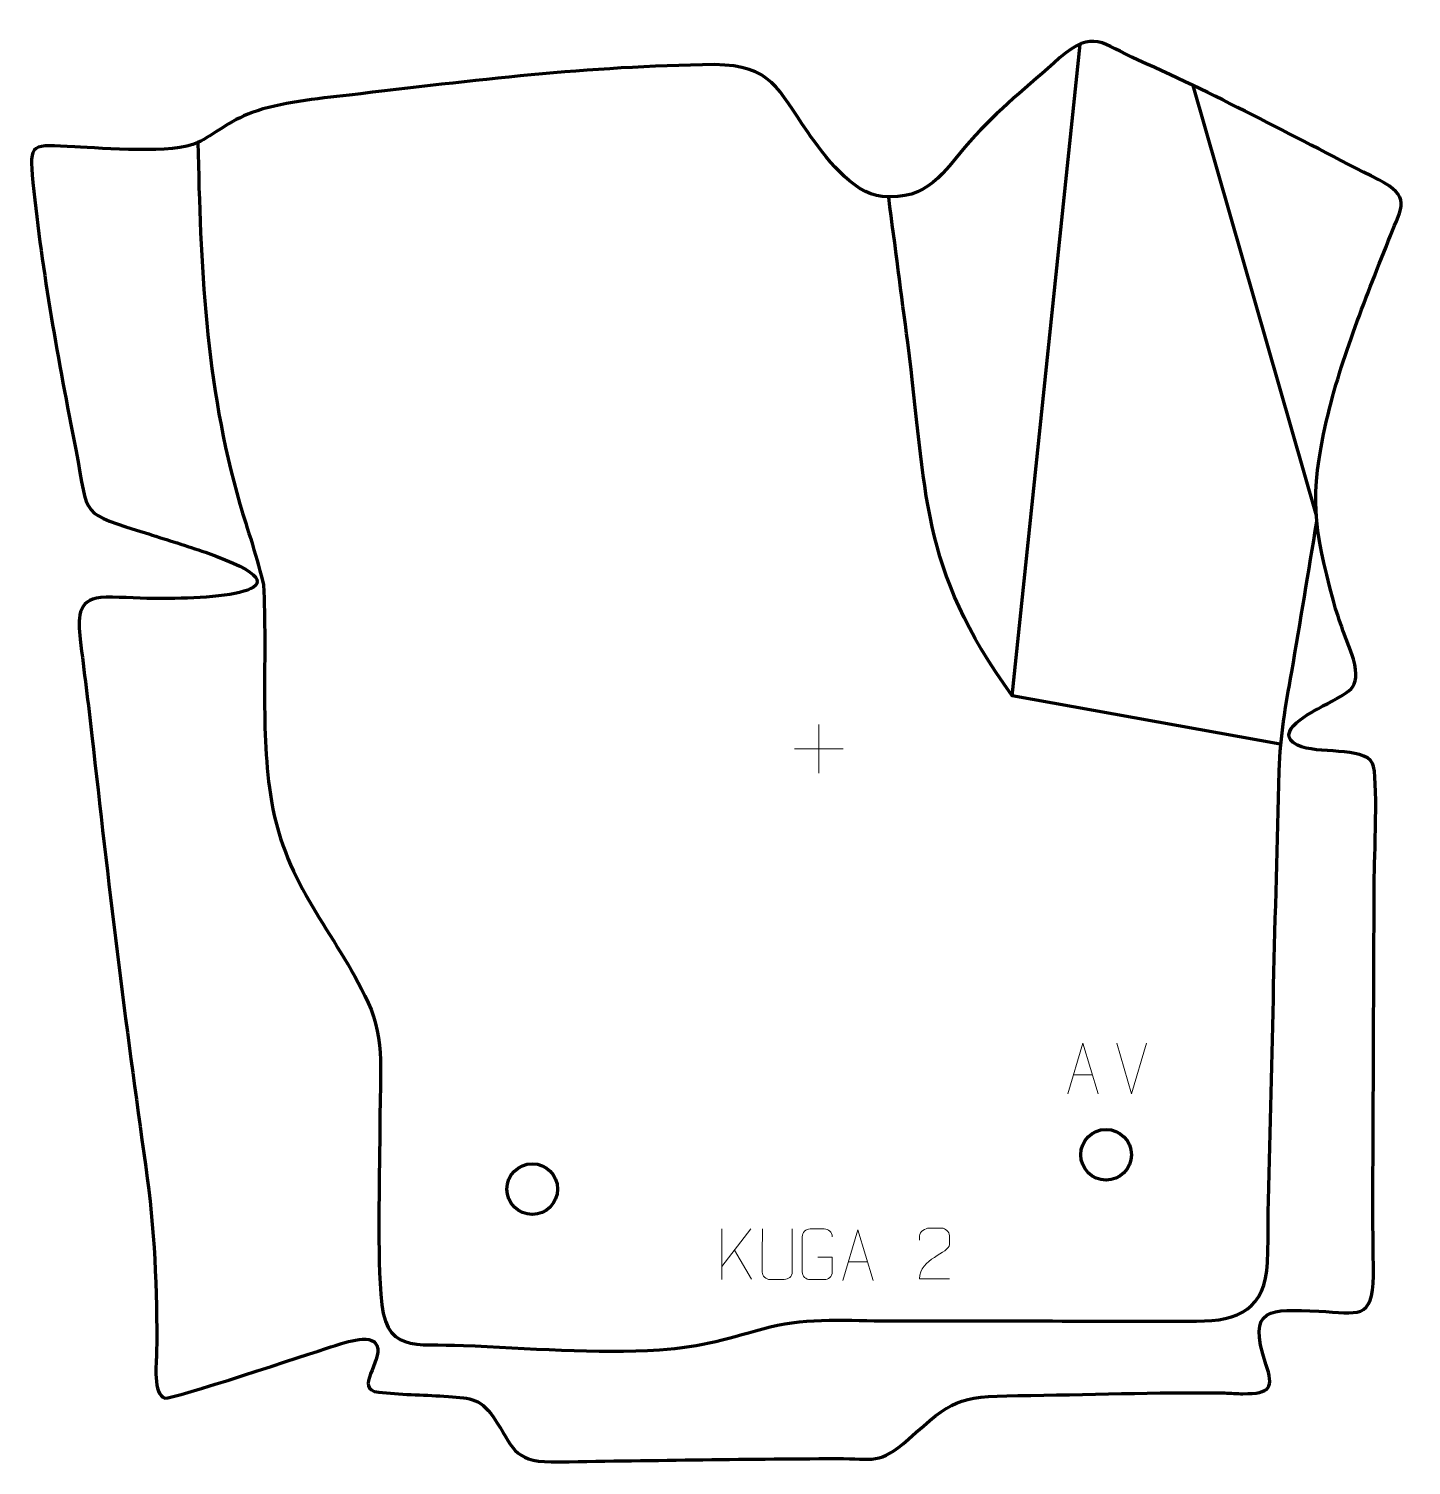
# Model space of a CAD drawing. Header units: millimetres. Extents: x -582 to 100, y 52 to 761.
import ezdxf

# ---------------------------------------------------------------- set-up
doc = ezdxf.new("R2010")
doc.units = ezdxf.units.MM
doc.header["$MEASUREMENT"] = 0
doc.layers.add('layer 2', color=7, linetype='Continuous')
doc.layers.add('layer 3', color=7, linetype='Continuous')

msp = doc.modelspace()

# ---------------------------------------------------------------- linework, layer by layer
at = {"layer": 'layer 2', "color": 142, "lineweight": 158}
for points, knots in [([(35.2091, 408.129), (35.2091, 408.129), (-97.0112, 431.948), (-97.0112, 431.948), (-97.0112, 431.948), (-97.0112, 431.948), (-63.5201, 753.2358), (-63.5201, 753.2358)], [0, 0, 0, 0, 0.33333333, 0.33333333, 0.33333333, 0.33333333, 1, 1, 1, 1]), ([(-498.5003, 704.697), (-497.1609, 645.2872), (-494.9742, 585.8492), (-477.7847, 526.4652), (-477.7847, 526.4652), (-474.4789, 515.0449), (-468.529, 498.1756), (-466.2052, 486.5675)], [0, 0, 0, 0, 0.33333333, 0.33333333, 0.33333333, 0.33333333, 1, 1, 1, 1]), ([(-97.0112, 431.948), (-143.1538, 495.7472), (-138.8628, 532.308), (-148.5043, 606.146), (-148.5043, 606.146), (-151.6119, 629.9448), (-154.7471, 653.7398), (-157.8271, 677.5422), (-157.8271, 677.5422), (-157.8271, 677.5422), (-157.8729, 677.8967), (-157.8729, 677.8967)], [0, 0, 0, 0, 0.25, 0.25, 0.25, 0.25, 0.5, 0.5, 0.5, 0.5, 1, 1, 1, 1]), ([(-466.2052, 486.5675), (-464.1055, 451.8499), (-468.0332, 414.1866), (-462.1874, 379.9953), (-462.1874, 379.9953), (-454.9404, 337.6082), (-431.6155, 316.8851), (-414.4707, 280.5297), (-414.4707, 280.5297), (-406.0702, 262.7167), (-408.794, 242.5243), (-408.767, 223.1872), (-408.767, 223.1872), (-408.7685, 194.8963), (-410.0929, 164.9279), (-408.356, 136.8429), (-408.356, 136.8429), (-406.5121, 107.0282), (-391.6885, 112.738), (-367.5305, 111.593), (-367.5305, 111.593), (-336.7052, 110.1319), (-301.5168, 107.5707), (-270.9514, 109.4327), (-270.9514, 109.4327), (-249.5941, 110.7337), (-236.3738, 115.4311), (-216.2389, 120.6817), (-216.2389, 120.6817), (-197.5591, 125.5529), (-177.0835, 123.6967), (-157.7248, 123.6892), (-157.7248, 123.6892), (-107.1713, 123.679), (-56.6236, 123.5962), (-6.0722, 123.5643), (-6.0722, 123.5643), (14.9015, 123.5511), (27.8006, 129.5509), (28.8885, 152.5007), (28.8885, 152.5007), (29.354, 162.3212), (29.1258, 173.0695), (29.3728, 183.0863), (29.3728, 183.0863), (31.1177, 253.6198), (32.663, 324.2546), (34.7114, 394.7706), (34.7114, 394.7706), (35.2533, 413.4248), (37.658, 425.5878), (40.8373, 443.713), (40.8373, 443.713), (45.1642, 468.38), (49.0754, 493.1262), (53.2128, 517.8264)], [0, 0, 0, 0, 0.06666667, 0.06666667, 0.06666667, 0.06666667, 0.13333333, 0.13333333, 0.13333333, 0.13333333, 0.2, 0.2, 0.2, 0.2, 0.26666667, 0.26666667, 0.26666667, 0.26666667, 0.33333333, 0.33333333, 0.33333333, 0.33333333, 0.4, 0.4, 0.4, 0.4, 0.46666667, 0.46666667, 0.46666667, 0.46666667, 0.53333333, 0.53333333, 0.53333333, 0.53333333, 0.6, 0.6, 0.6, 0.6, 0.66666667, 0.66666667, 0.66666667, 0.66666667, 0.73333333, 0.73333333, 0.73333333, 0.73333333, 0.8, 0.8, 0.8, 0.8, 0.86666667, 0.86666667, 0.86666667, 0.86666667, 1, 1, 1, 1])]:
    msp.add_open_spline(points, degree=3, knots=knots, dxfattribs=at)
msp.add_open_spline([(-7.9815, 732.9162), (-7.9815, 732.9162), (52.9577, 520.7508), (52.9577, 520.7508)], degree=3, dxfattribs=at)
at = {"layer": 'layer 3', "color": 250, "lineweight": 200}
for centre in [(-50.7061, 205.5955), (-333.6136, 188.662)]:
    msp.add_ellipse(centre, major_axis=(0, 12.5), ratio=1, dxfattribs=at)
at = {"layer": 'layer 3', "color": 242, "lineweight": 158}
msp.add_open_spline([(81.5108, 340.2906), (81.2972, 291.2374), (81.0836, 242.1843), (80.8698, 193.1311), (80.8698, 193.1311), (80.793, 177.1899), (80.9136, 161.8704), (81.2037, 145.9364), (81.2037, 145.9364), (80.5837, 123.7082), (73.761, 127.636), (54.124, 128.447), (54.124, 128.447), (30.0527, 129.4411), (18.5347, 130.7727), (28.127, 102.4042), (28.127, 102.4042), (32.0858, 90.6962), (30.5121, 87.7384), (16.8076, 87.7799), (16.8076, 87.7799), (13.7937, 87.789), (10.8012, 88.0264), (7.7913, 88.1344), (7.7913, 88.1344), (-25.9601, 88.6001), (-60.3046, 87.2623), (-94.1523, 86.857), (-94.1523, 86.857), (-124.9386, 86.2901), (-126.0401, 84.8111), (-148.1843, 65.3), (-148.1843, 65.3), (-162.7264, 52.4869), (-165.1128, 55.8386), (-183.4723, 55.7813), (-183.4723, 55.7813), (-230.5222, 55.6226), (-277.2336, 54.828), (-324.2534, 54.1295), (-324.2534, 54.1295), (-343.4018, 54.4781), (-342.8273, 61.5451), (-352.7964, 76.1837), (-352.7964, 76.1837), (-359.7885, 86.451), (-365.1406, 85.5442), (-377.1744, 86.5121), (-377.1744, 86.5121), (-387.4977, 87.2547), (-399.2949, 87.3374), (-409.3277, 88.5203), (-409.3277, 88.5203), (-421.8442, 89.9961), (-407.135, 103.635), (-410.1999, 111.4695), (-410.1999, 111.4695), (-412.8573, 118.2622), (-427.9731, 112.2747), (-432.862, 110.8184), (-432.862, 110.8184), (-443.0865, 107.7185), (-511.1422, 84.7878), (-514.7217, 85.646), (-514.7217, 85.646), (-520.8287, 87.1102), (-518.9267, 103.0135), (-518.8473, 108.2151), (-518.8473, 108.2151), (-518.3848, 138.5202), (-519.9787, 169.6578), (-524.1663, 199.6788), (-524.1663, 199.6788), (-534.3419, 270.7435), (-542.789, 340.9318), (-550.7166, 412.2575), (-550.7166, 412.2575), (-552.4818, 428.164), (-554.6538, 443.9454), (-556.5282, 459.8112), (-556.5282, 459.8112), (-557.6707, 469.482), (-558.092, 479.2433), (-546.3844, 480.3122), (-546.3844, 480.3122), (-539.8689, 480.9071), (-528.0329, 479.9098), (-520.7188, 479.842), (-520.7188, 479.842), (-494.9634, 479.5909), (-435.2907, 482.0479), (-494.745, 502.6793), (-494.745, 502.6793), (-504.0256, 505.8997), (-513.3944, 508.7145), (-522.7432, 511.7068), (-522.7432, 511.7068), (-557.3263, 522.8508), (-551.9495, 518.491), (-558.7195, 553.3073), (-558.7195, 553.3073), (-567.3682, 597.7853), (-575.1855, 639.7702), (-579.7872, 684.9849), (-579.7872, 684.9849), (-581.8771, 705.527), (-580.4672, 703.498), (-559.1068, 702.5723), (-559.1068, 702.5723), (-545.4713, 702.003), (-510.3417, 698.839), (-498.5003, 704.697), (-498.5003, 704.697), (-490.7918, 708.5104), (-482.8658, 715.4766), (-471.7494, 719.5222), (-471.7494, 719.5222), (-457.8837, 724.5684), (-440.0696, 726.2297), (-423.943, 728.1126), (-423.943, 728.1126), (-361.3846, 735.4168), (-307.0292, 742.317), (-243.7865, 743.1684), (-243.7865, 743.1684), (-215.2512, 742.6635), (-212.8331, 731.3644), (-197.7919, 709.8171), (-197.7919, 709.8171), (-189.6012, 698.2357), (-176.1547, 679.6912), (-161.0849, 678.0697), (-161.0849, 678.0697), (-138.4939, 676.1385), (-131.2844, 689.8287), (-117.8087, 705.2561), (-117.8087, 705.2561), (-103.9219, 721.0398), (-89.1224, 732.465), (-73.6094, 746.4219), (-73.6094, 746.4219), (-56.5839, 760.8365), (-53.0988, 753.5033), (-34.7962, 745.3438), (-34.7962, 745.3438), (7.0159, 726.7035), (43.567, 706.7792), (83.7043, 686.3065), (83.7043, 686.3065), (99.7726, 678.1105), (95.233, 673.1673), (89.5334, 658.8404), (89.5334, 658.8404), (77.7379, 628.9819), (65.3728, 599.0408), (58.0235, 567.7167), (58.0235, 567.7167), (49.4033, 529.9752), (51.6339, 515.7173), (61.4025, 478.6887), (61.4025, 478.6887), (64.2224, 467.9995), (67.8327, 460.1362), (71.3001, 450.033), (71.3001, 450.033), (75.3672, 434.5073), (69.0173, 434.0896), (56.2435, 426.9195), (56.2435, 426.9195), (51.1236, 424.0456), (30.7669, 413.9776), (43.6526, 407.6001), (43.6526, 407.6001), (53.644, 402.6551), (75.7983, 407.3249), (80.7367, 398.5283), (80.7367, 398.5283), (83.5596, 392.4305), (81.5577, 351.0523), (81.5108, 340.2906)], degree=3, knots=[0, 0, 0, 0, 0.02173913, 0.02173913, 0.02173913, 0.02173913, 0.04347826, 0.04347826, 0.04347826, 0.04347826, 0.06521739, 0.06521739, 0.06521739, 0.06521739, 0.08695652, 0.08695652, 0.08695652, 0.08695652, 0.10869565, 0.10869565, 0.10869565, 0.10869565, 0.13043478, 0.13043478, 0.13043478, 0.13043478, 0.15217391, 0.15217391, 0.15217391, 0.15217391, 0.17391304, 0.17391304, 0.17391304, 0.17391304, 0.19565217, 0.19565217, 0.19565217, 0.19565217, 0.2173913, 0.2173913, 0.2173913, 0.2173913, 0.23913043, 0.23913043, 0.23913043, 0.23913043, 0.26086957, 0.26086957, 0.26086957, 0.26086957, 0.2826087, 0.2826087, 0.2826087, 0.2826087, 0.30434783, 0.30434783, 0.30434783, 0.30434783, 0.32608696, 0.32608696, 0.32608696, 0.32608696, 0.34782609, 0.34782609, 0.34782609, 0.34782609, 0.36956522, 0.36956522, 0.36956522, 0.36956522, 0.39130435, 0.39130435, 0.39130435, 0.39130435, 0.41304348, 0.41304348, 0.41304348, 0.41304348, 0.43478261, 0.43478261, 0.43478261, 0.43478261, 0.45652174, 0.45652174, 0.45652174, 0.45652174, 0.47826087, 0.47826087, 0.47826087, 0.47826087, 0.5, 0.5, 0.5, 0.5, 0.52173913, 0.52173913, 0.52173913, 0.52173913, 0.54347826, 0.54347826, 0.54347826, 0.54347826, 0.56521739, 0.56521739, 0.56521739, 0.56521739, 0.58695652, 0.58695652, 0.58695652, 0.58695652, 0.60869565, 0.60869565, 0.60869565, 0.60869565, 0.63043478, 0.63043478, 0.63043478, 0.63043478, 0.65217391, 0.65217391, 0.65217391, 0.65217391, 0.67391304, 0.67391304, 0.67391304, 0.67391304, 0.69565217, 0.69565217, 0.69565217, 0.69565217, 0.7173913, 0.7173913, 0.7173913, 0.7173913, 0.73913043, 0.73913043, 0.73913043, 0.73913043, 0.76086957, 0.76086957, 0.76086957, 0.76086957, 0.7826087, 0.7826087, 0.7826087, 0.7826087, 0.80434783, 0.80434783, 0.80434783, 0.80434783, 0.82608696, 0.82608696, 0.82608696, 0.82608696, 0.84782609, 0.84782609, 0.84782609, 0.84782609, 0.86956522, 0.86956522, 0.86956522, 0.86956522, 0.89130435, 0.89130435, 0.89130435, 0.89130435, 0.91304348, 0.91304348, 0.91304348, 0.91304348, 0.93478261, 0.93478261, 0.93478261, 0.93478261, 0.95652174, 0.95652174, 0.95652174, 0.95652174, 1, 1, 1, 1], dxfattribs=at)
at = {"layer": 'layer 3', "color": 250, "lineweight": 9}
for points in [[(-192.3546, 417.6994), (-192.3546, 417.6994), (-192.3546, 393.7215), (-192.3546, 393.7215)], [(-204.3435, 405.7104), (-204.3435, 405.7104), (-180.3656, 405.7104), (-180.3656, 405.7104)], [(-38.0941, 235.6894), (-38.0941, 235.6894), (-45.4159, 260.643), (-45.4159, 260.643)], [(-30.7722, 260.643), (-30.7722, 260.643), (-38.094, 235.6894), (-38.094, 235.6894)], [(-66.8419, 244.9461), (-66.8419, 244.9461), (-57.3462, 244.9461), (-57.3462, 244.9461)], [(-240.1877, 169.0618), (-240.1877, 169.0618), (-240.1877, 144.1082), (-240.1877, 144.1082)], [(-225.8115, 169.0618), (-225.8115, 169.0618), (-240.1877, 150.4221), (-240.1877, 150.4221)], [(-225.4862, 144.204), (-225.4862, 144.204), (-233.9567, 158.5176), (-233.9567, 158.5176)], [(-177.7058, 152.8055), (-177.7058, 152.8055), (-168.2101, 152.8055), (-168.2101, 152.8055)]]:
    msp.add_open_spline(points, degree=3, dxfattribs=at)
for points, knots in [([(-69.5645, 235.6967), (-69.5645, 235.6967), (-62.1935, 260.6502), (-62.1935, 260.6502), (-62.1935, 260.6502), (-62.1935, 260.6502), (-54.6236, 235.6967), (-54.6236, 235.6967)], [0, 0, 0, 0, 0.33333333, 0.33333333, 0.33333333, 0.33333333, 1, 1, 1, 1]), ([(-205.5097, 169.066), (-205.5101, 163.5265), (-205.4143, 153.3247), (-205.4139, 147.7843), (-205.4139, 147.7843), (-205.5537, 145.5448), (-207.2309, 144.1186), (-209.3786, 144.1081), (-209.3786, 144.1081), (-211.7105, 144.1085), (-214.0424, 144.1085), (-216.3739, 144.1081), (-216.3739, 144.1081), (-218.2989, 144.0066), (-220.271, 145.8231), (-220.2598, 147.7676), (-220.2598, 147.7676), (-220.2595, 153.3295), (-220.1641, 163.5049), (-220.1645, 169.066)], [0, 0, 0, 0, 0.16666667, 0.16666667, 0.16666667, 0.16666667, 0.33333333, 0.33333333, 0.33333333, 0.33333333, 0.5, 0.5, 0.5, 0.5, 0.66666667, 0.66666667, 0.66666667, 0.66666667, 1, 1, 1, 1]), ([(-192.8565, 155.0328), (-192.8565, 155.0328), (-185.6884, 155.0328), (-185.6884, 155.0328), (-185.6884, 155.0328), (-185.6884, 155.0328), (-185.6884, 147.8647), (-185.6884, 147.8647), (-185.6884, 147.8647), (-185.8281, 145.5413), (-187.5053, 144.0617), (-189.6531, 144.0509), (-189.6531, 144.0509), (-191.9849, 144.0513), (-194.3169, 144.0513), (-196.6484, 144.0509), (-196.6484, 144.0509), (-198.5733, 143.9455), (-200.5455, 145.83), (-200.5343, 147.8473), (-200.5343, 147.8473), (-200.5339, 153.6174), (-200.5339, 159.3871), (-200.5343, 165.1564), (-200.5343, 165.1564), (-200.5301, 167.2945), (-198.7833, 169.0137), (-196.631, 169.0003), (-196.631, 169.0003), (-194.3053, 169.0003), (-191.9792, 169.0003), (-189.6531, 169.0003), (-189.6531, 169.0003), (-187.7064, 169.0357), (-185.715, 167.5442), (-185.6884, 165.1065)], [0, 0, 0, 0, 0.1, 0.1, 0.1, 0.1, 0.2, 0.2, 0.2, 0.2, 0.3, 0.3, 0.3, 0.3, 0.4, 0.4, 0.4, 0.4, 0.5, 0.5, 0.5, 0.5, 0.6, 0.6, 0.6, 0.6, 0.7, 0.7, 0.7, 0.7, 0.8, 0.8, 0.8, 0.8, 1, 1, 1, 1]), ([(-180.4284, 143.5561), (-180.4284, 143.5561), (-173.0574, 168.5096), (-173.0574, 168.5096), (-173.0574, 168.5096), (-173.0574, 168.5096), (-165.4875, 143.5561), (-165.4875, 143.5561)], [0, 0, 0, 0, 0.33333333, 0.33333333, 0.33333333, 0.33333333, 1, 1, 1, 1]), ([(-127.9307, 144.4594), (-132.8451, 144.4597), (-137.7595, 144.4597), (-142.6736, 144.4594), (-142.6736, 144.4594), (-142.6736, 154.3917), (-128.0226, 157.0329), (-127.9307, 161.3432), (-127.9307, 161.3432), (-127.931, 162.7673), (-127.931, 164.191), (-127.9307, 165.6143), (-127.9307, 165.6143), (-127.9476, 167.6914), (-130.0704, 169.4162), (-131.7414, 169.4335), (-131.7414, 169.4335), (-133.8146, 169.4331), (-135.8875, 169.4331), (-137.9599, 169.4335), (-137.9599, 169.4335), (-139.782, 169.45), (-142.6067, 167.6579), (-142.6736, 165.5643), (-142.6736, 165.5643), (-142.6736, 165.5643), (-142.6736, 163.5095), (-142.6736, 163.5095)], [0, 0, 0, 0, 0.125, 0.125, 0.125, 0.125, 0.25, 0.25, 0.25, 0.25, 0.375, 0.375, 0.375, 0.375, 0.5, 0.5, 0.5, 0.5, 0.625, 0.625, 0.625, 0.625, 0.75, 0.75, 0.75, 0.75, 1, 1, 1, 1])]:
    msp.add_open_spline(points, degree=3, knots=knots, dxfattribs=at)

doc.saveas('drawing.dxf')
